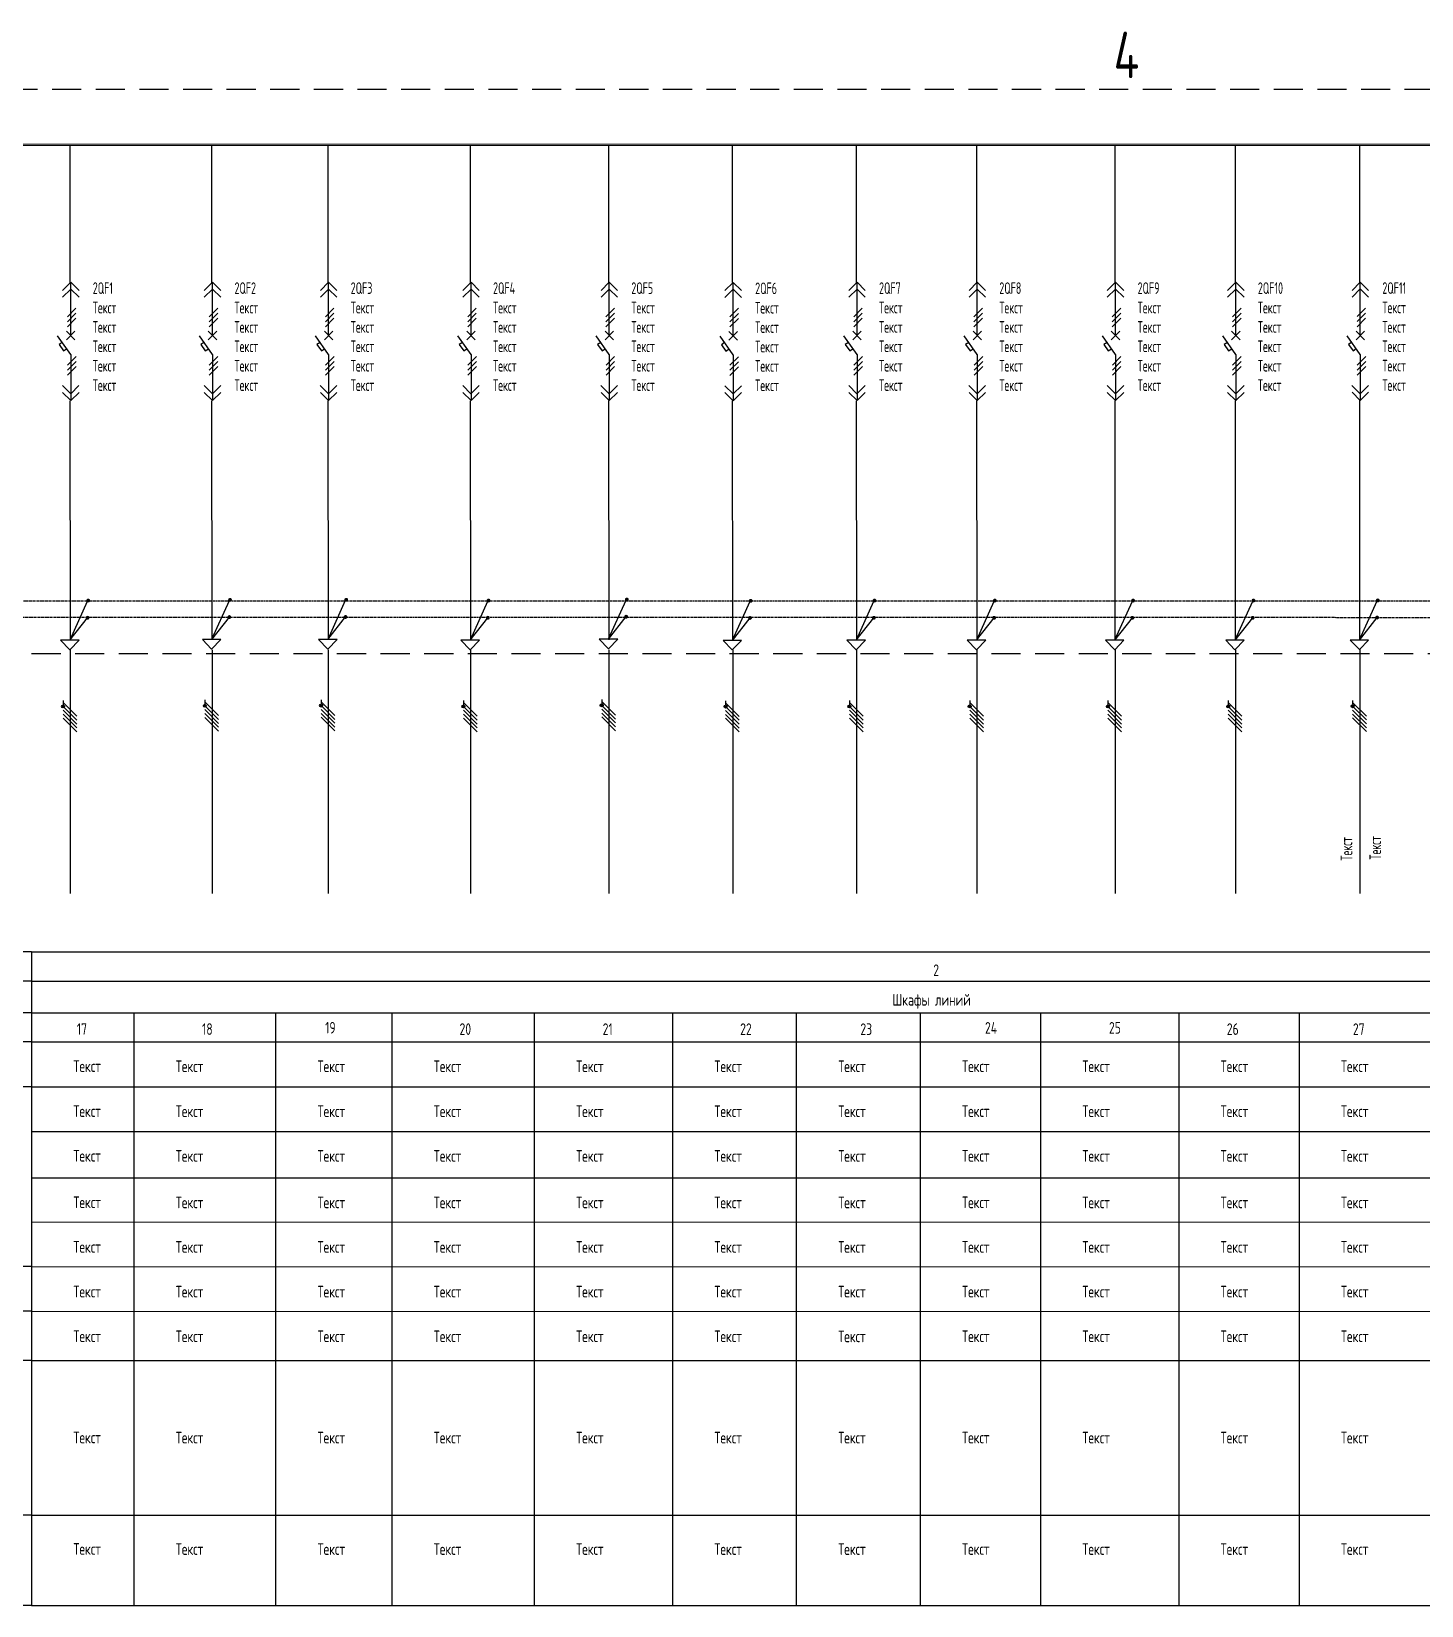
# Model space of a CAD drawing. Header units: millimetres. Extents: x 2216 to 3706, y -1382 to -179.
# Drawn here: x 2990.8 to 3349.3, y -1381.5 to -975.8 of the extents above; entities that cross this region are included whole.
import ezdxf
from ezdxf.enums import TextEntityAlignment as Align

# ---------------------------------------------------------------- set-up
doc = ezdxf.new("R2010")
doc.units = ezdxf.units.MM
doc.linetypes.add('HIDDEN', pattern=[0.375, 0.25, -0.125])
for name, color, linetype in [('15-EQUIPMENT', 2, 'Continuous'), ('15-TEXT-RU', 1, 'Continuous'), ('15-РИС', 1, 'Continuous'), ('15_Eqwip', 2, 'Continuous'), ('15ELE-TABL', 2, 'Continuous'), ('15ELE-TRACE', 7, 'Continuous'), ('TEXT', 1, 'Continuous')]:
    doc.layers.add(name, color=color, linetype=linetype)
doc.styles.add('ROMANS70', font='romans.shx', dxfattribs={"width": 0.7})

# ---------------------------------------------------------------- blocks, each defined once
blk = doc.blocks.new('A$C3F351234')
at = {"layer": '15ELE-TRACE'}
h = blk.add_hatch(color=7, dxfattribs=at)
edge = h.paths.add_edge_path()
edge.add_arc((0.5, 0.5), 0.5, 0, 360)

msp = doc.modelspace()

# ---------------------------------------------------------------- hatches: boundary and pattern name
for points in [[(2999.36, -1149.76, 1), (2998.61, -1149.76, 1)], [(3035.91, -1149.58, 1), (3035.16, -1149.58, 1)], [(3065.87, -1149.55, 1), (3065.12, -1149.55, 1)], [(3102.58, -1149.76, 1), (3101.83, -1149.76, 1)], [(3138.23, -1149.48, 1), (3137.48, -1149.48, 1)], [(3170.17, -1149.81, 1), (3169.42, -1149.81, 1)], [(3202.11, -1149.76, 1), (3201.36, -1149.76, 1)], [(3233.12, -1149.76, 1), (3232.37, -1149.76, 1)], [(3268.78, -1149.76, 1), (3268.03, -1149.76, 1)], [(3299.79, -1149.76, 1), (3299.04, -1149.76, 1)], [(3331.87, -1149.72, 1), (3331.12, -1149.72, 1)]]:
    msp.add_hatch(color=3).paths.add_polyline_path(points)

# ---------------------------------------------------------------- linework, layer by layer
at = {"color": 1}
for p, q in [((3002.3, -1047.08), (3000.1, -1049.29)), ((3002.3, -1048.38), (3000.1, -1050.59)), ((3002.3, -1049.68), (3000.1, -1051.89)), ((3038.86, -1047.08), (3036.65, -1049.29)), ((3038.86, -1048.38), (3036.65, -1050.59)), ((3038.86, -1049.68), (3036.65, -1051.89)), ((3068.81, -1047.09), (3066.61, -1049.29)), ((3068.81, -1048.39), (3066.61, -1050.59)), ((3068.81, -1049.68), (3066.61, -1051.89)), ((3105.53, -1047.08), (3103.32, -1049.29)), ((3105.53, -1048.38), (3103.32, -1050.59)), ((3105.53, -1049.68), (3103.32, -1051.89)), ((3141.18, -1047.09), (3138.97, -1049.29)), ((3141.18, -1048.39), (3138.97, -1050.59)), ((3141.18, -1049.68), (3138.97, -1051.89)), ((3173.11, -1047.13), (3170.91, -1049.34)), ((3173.11, -1048.43), (3170.91, -1050.64)), ((3173.11, -1049.73), (3170.91, -1051.94)), ((3205.05, -1047.09), (3202.85, -1049.29)), ((3205.05, -1048.39), (3202.85, -1050.59)), ((3205.05, -1049.68), (3202.85, -1051.89)), ((3236.07, -1047.09), (3233.86, -1049.29)), ((3236.07, -1048.39), (3233.86, -1050.59)), ((3236.07, -1049.68), (3233.86, -1051.89)), ((3271.72, -1047.08), (3269.52, -1049.29)), ((3271.72, -1048.38), (3269.52, -1050.59)), ((3271.72, -1049.68), (3269.52, -1051.89)), ((3302.74, -1047.09), (3300.53, -1049.29)), ((3302.74, -1048.38), (3300.53, -1050.59)), ((3302.74, -1049.68), (3300.53, -1051.89)), ((3334.83, -1047.07), (3332.63, -1049.27)), ((3334.83, -1048.36), (3332.63, -1050.57)), ((3334.83, -1049.66), (3332.63, -1051.87)), ((3002.33, -1059.56), (3000.12, -1061.76)), ((3002.33, -1059.56), (3000.12, -1061.76)), ((3002.33, -1060.86), (3000.12, -1063.06)), ((3002.33, -1060.86), (3000.12, -1063.06)), ((3002.33, -1062.15), (3000.12, -1064.36)), ((3002.33, -1062.15), (3000.12, -1064.36)), ((3038.88, -1059.56), (3036.68, -1061.76)), ((3038.88, -1059.56), (3036.68, -1061.76)), ((3038.88, -1060.86), (3036.68, -1063.06)), ((3038.88, -1060.86), (3036.68, -1063.06)), ((3038.88, -1062.15), (3036.68, -1064.36)), ((3038.88, -1062.15), (3036.68, -1064.36)), ((3068.84, -1059.56), (3066.64, -1061.77)), ((3068.84, -1059.56), (3066.64, -1061.77)), ((3068.84, -1060.86), (3066.64, -1063.06)), ((3068.84, -1060.86), (3066.64, -1063.06)), ((3068.84, -1062.16), (3066.64, -1064.36)), ((3068.84, -1062.16), (3066.64, -1064.36)), ((3105.55, -1059.56), (3103.35, -1061.76)), ((3105.55, -1059.56), (3103.35, -1061.76)), ((3105.55, -1060.86), (3103.35, -1063.06)), ((3105.55, -1060.86), (3103.35, -1063.06)), ((3105.55, -1062.15), (3103.35, -1064.36)), ((3105.55, -1062.15), (3103.35, -1064.36)), ((3141.2, -1059.56), (3139, -1061.77)), ((3141.2, -1059.56), (3139, -1061.77)), ((3141.2, -1060.86), (3139, -1063.07)), ((3141.2, -1060.86), (3139, -1063.07)), ((3141.2, -1062.16), (3139, -1064.36)), ((3141.2, -1062.16), (3139, -1064.36)), ((3173.14, -1059.61), (3170.94, -1061.81)), ((3173.14, -1059.61), (3170.94, -1061.81)), ((3173.14, -1060.91), (3170.94, -1063.11)), ((3173.14, -1060.91), (3170.94, -1063.11)), ((3173.14, -1062.2), (3170.94, -1064.41)), ((3173.14, -1062.2), (3170.94, -1064.41)), ((3205.08, -1059.56), (3202.87, -1061.77)), ((3205.08, -1059.56), (3202.87, -1061.77)), ((3205.08, -1060.86), (3202.87, -1063.07)), ((3205.08, -1060.86), (3202.87, -1063.07)), ((3205.08, -1062.16), (3202.87, -1064.36)), ((3205.08, -1062.16), (3202.87, -1064.36)), ((3236.1, -1059.56), (3233.89, -1061.77)), ((3236.1, -1059.56), (3233.89, -1061.77)), ((3236.1, -1060.86), (3233.89, -1063.07)), ((3236.1, -1060.86), (3233.89, -1063.07)), ((3236.1, -1062.16), (3233.89, -1064.36)), ((3236.1, -1062.16), (3233.89, -1064.36)), ((3271.75, -1059.56), (3269.54, -1061.76)), ((3271.75, -1059.56), (3269.54, -1061.76)), ((3271.75, -1060.86), (3269.54, -1063.06)), ((3271.75, -1060.86), (3269.54, -1063.06)), ((3271.75, -1062.15), (3269.54, -1064.36)), ((3271.75, -1062.15), (3269.54, -1064.36)), ((3302.76, -1059.56), (3300.56, -1061.77)), ((3302.76, -1059.56), (3300.56, -1061.77)), ((3302.76, -1060.86), (3300.56, -1063.06)), ((3302.76, -1060.86), (3300.56, -1063.06)), ((3302.76, -1062.16), (3300.56, -1064.36)), ((3302.76, -1062.16), (3300.56, -1064.36)), ((3334.86, -1059.54), (3332.65, -1061.75)), ((3334.86, -1059.54), (3332.65, -1061.75)), ((3334.86, -1060.84), (3332.65, -1063.04)), ((3334.86, -1060.84), (3332.65, -1063.04)), ((3334.86, -1062.14), (3332.65, -1064.34)), ((3334.86, -1062.14), (3332.65, -1064.34))]:
    msp.add_line(p, q, dxfattribs=at)
for p, q in [((3000.83, -1135.14), (3000.83, -1197.96)), ((3037.38, -1135.14), (3037.38, -1197.97)), ((3067.34, -1135.14), (3067.34, -1197.97)), ((3104.05, -1135.14), (3104.05, -1197.97)), ((3139.7, -1135.14), (3139.7, -1197.97)), ((3171.64, -1135.19), (3171.64, -1198.01)), ((3203.58, -1135.14), (3203.58, -1197.97)), ((3234.6, -1135.14), (3234.6, -1197.97)), ((3270.25, -1135.14), (3270.25, -1197.97)), ((3301.26, -1135.14), (3301.26, -1197.97))]:
    msp.add_line(p, q)
at = {"color": 3, "ltscale": 100}
for p, q in [((2998.98, -1148.26), (2998.98, -1149.26)), ((3035.54, -1148.08), (3035.54, -1149.08)), ((3065.5, -1148.05), (3065.5, -1149.05)), ((3102.21, -1148.26), (3102.21, -1149.26)), ((3137.86, -1147.98), (3137.86, -1148.98)), ((3201.73, -1148.26), (3201.73, -1149.26)), ((3232.75, -1148.26), (3232.75, -1149.26)), ((3268.4, -1148.26), (3268.4, -1149.26)), ((3299.42, -1148.26), (3299.42, -1149.26)), ((3331.49, -1148.22), (3331.49, -1149.22)), ((3002.52, -1152.29), (2998.98, -1148.76)), ((3002.52, -1153.29), (2998.98, -1149.76)), ((3002.52, -1154.29), (2998.98, -1150.76)), ((3002.52, -1155.29), (2998.98, -1151.76)), ((3039.07, -1152.12), (3035.54, -1148.58)), ((3039.07, -1153.12), (3035.54, -1149.58)), ((3039.07, -1154.12), (3035.54, -1150.58)), ((3039.07, -1155.12), (3035.54, -1151.58)), ((3069.03, -1152.09), (3065.5, -1148.55)), ((3069.03, -1153.09), (3065.5, -1149.55)), ((3069.03, -1154.09), (3065.5, -1150.55)), ((3069.03, -1155.09), (3065.5, -1151.55)), ((3105.74, -1152.3), (3102.21, -1148.76)), ((3105.74, -1153.3), (3102.21, -1149.76)), ((3105.74, -1154.3), (3102.21, -1150.76)), ((3105.74, -1155.3), (3102.21, -1151.76)), ((3141.39, -1152.02), (3137.86, -1148.48)), ((3141.39, -1153.02), (3137.86, -1149.48)), ((3141.39, -1154.02), (3137.86, -1150.48)), ((3141.39, -1155.02), (3137.86, -1151.48)), ((3169.8, -1148.31), (3169.8, -1149.31)), ((3173.33, -1152.34), (3169.8, -1148.81)), ((3173.33, -1153.34), (3169.8, -1149.81)), ((3173.33, -1154.34), (3169.8, -1150.81)), ((3173.33, -1155.34), (3169.8, -1151.81)), ((3205.27, -1152.3), (3201.73, -1148.76)), ((3205.27, -1153.3), (3201.73, -1149.76)), ((3205.27, -1154.3), (3201.73, -1150.76)), ((3205.27, -1155.3), (3201.73, -1151.76)), ((3236.28, -1152.3), (3232.75, -1148.76)), ((3236.28, -1153.3), (3232.75, -1149.76)), ((3236.28, -1154.3), (3232.75, -1150.76)), ((3236.28, -1155.3), (3232.75, -1151.76)), ((3271.94, -1152.3), (3268.4, -1148.76)), ((3271.94, -1153.3), (3268.4, -1149.76)), ((3271.94, -1154.3), (3268.4, -1150.76)), ((3271.94, -1155.3), (3268.4, -1151.76)), ((3302.95, -1152.3), (3299.42, -1148.76)), ((3302.95, -1153.3), (3299.42, -1149.76)), ((3302.95, -1154.3), (3299.42, -1150.76)), ((3302.95, -1155.3), (3299.42, -1151.76)), ((3335.03, -1152.25), (3331.49, -1148.72)), ((3335.03, -1153.25), (3331.49, -1149.72)), ((3335.03, -1154.25), (3331.49, -1150.72)), ((3335.03, -1155.25), (3331.49, -1151.72)), ((3002.52, -1156.29), (2998.98, -1152.76)), ((3039.07, -1156.12), (3035.54, -1152.58)), ((3069.03, -1156.09), (3065.5, -1152.55)), ((3105.74, -1156.3), (3102.21, -1152.76)), ((3141.39, -1156.02), (3137.86, -1152.48)), ((3173.33, -1156.34), (3169.8, -1152.81)), ((3205.27, -1156.3), (3201.73, -1152.76)), ((3236.28, -1156.3), (3232.75, -1152.76)), ((3271.94, -1156.3), (3268.4, -1152.76)), ((3302.95, -1156.3), (3299.42, -1152.76)), ((3335.03, -1156.25), (3331.49, -1152.72))]:
    msp.add_line(p, q, dxfattribs=at)
at = {"color": 3}
for centre in [(2998.98, -1149.76), (3035.54, -1149.58), (3065.5, -1149.55), (3102.21, -1149.76), (3137.86, -1149.48), (3169.8, -1149.81), (3201.73, -1149.76), (3232.75, -1149.76), (3268.4, -1149.76), (3299.42, -1149.76), (3331.49, -1149.72)]:
    msp.add_circle(centre, 0.375, dxfattribs=at)
at = {"layer": '15-EQUIPMENT'}
for p, q in [((3000.95, -1054.13), (3000.95, -1040.42)), ((3037.5, -1054.13), (3037.5, -1040.42)), ((3067.46, -1054.14), (3067.46, -1040.43)), ((3104.17, -1054.13), (3104.17, -1040.42)), ((3139.82, -1054.14), (3139.82, -1040.43)), ((3171.76, -1054.18), (3171.76, -1040.47)), ((3203.7, -1054.14), (3203.7, -1040.43)), ((3234.72, -1054.14), (3234.72, -1040.43)), ((3270.37, -1054.13), (3270.37, -1040.42)), ((3301.38, -1054.14), (3301.38, -1040.43)), ((3333.48, -1054.12), (3333.48, -1040.41)), ((3000.95, -1053.41), (3000.95, -1046.41)), ((3037.5, -1053.41), (3037.5, -1046.41)), ((3067.46, -1053.41), (3067.46, -1046.41)), ((3104.17, -1053.41), (3104.17, -1046.41)), ((3139.82, -1053.41), (3139.82, -1046.41)), ((3171.76, -1053.46), (3171.76, -1046.46)), ((3203.7, -1053.41), (3203.7, -1046.41)), ((3234.72, -1053.41), (3234.72, -1046.41)), ((3270.37, -1053.41), (3270.37, -1046.41)), ((3301.38, -1053.41), (3301.38, -1046.41)), ((3333.48, -1053.39), (3333.48, -1046.39)), ((3000.95, -1059.05), (2997.57, -1054.23)), ((2999.85, -1055.26), (3002.05, -1053.06)), ((2999.85, -1053.06), (3002.05, -1055.26)), ((3037.5, -1059.05), (3034.13, -1054.23)), ((3036.4, -1055.26), (3038.61, -1053.06)), ((3036.4, -1053.06), (3038.61, -1055.26)), ((3067.46, -1059.05), (3064.09, -1054.23)), ((3066.36, -1055.27), (3068.56, -1053.06)), ((3066.36, -1053.06), (3068.56, -1055.27)), ((3104.17, -1059.05), (3100.8, -1054.23)), ((3103.07, -1055.26), (3105.28, -1053.06)), ((3103.07, -1053.06), (3105.28, -1055.26)), ((3139.82, -1059.05), (3136.45, -1054.23)), ((3138.72, -1055.27), (3140.93, -1053.06)), ((3138.72, -1053.06), (3140.93, -1055.27)), ((3171.76, -1059.1), (3168.39, -1054.28)), ((3170.66, -1055.31), (3172.86, -1053.11)), ((3170.66, -1053.11), (3172.86, -1055.31)), ((3203.7, -1059.05), (3200.32, -1054.23)), ((3202.6, -1055.27), (3204.8, -1053.06)), ((3202.6, -1053.06), (3204.8, -1055.27)), ((3234.72, -1059.05), (3231.34, -1054.23)), ((3233.61, -1055.27), (3235.82, -1053.06)), ((3233.61, -1053.06), (3235.82, -1055.27)), ((3270.37, -1059.05), (3266.99, -1054.23)), ((3269.27, -1055.26), (3271.47, -1053.06)), ((3269.27, -1053.06), (3271.47, -1055.26)), ((3301.38, -1059.05), (3298.01, -1054.23)), ((3300.28, -1055.27), (3302.49, -1053.06)), ((3300.28, -1053.06), (3302.49, -1055.27)), ((3333.48, -1059.03), (3330.11, -1054.21)), ((3332.38, -1055.25), (3334.58, -1053.04)), ((3332.38, -1053.04), (3334.58, -1055.25)), ((3000.95, -1059.05), (3000.95, -1070.91)), ((3037.5, -1059.05), (3037.5, -1070.91)), ((3067.46, -1059.05), (3067.46, -1070.92)), ((3104.17, -1059.05), (3104.17, -1070.91)), ((3139.82, -1059.05), (3139.82, -1070.92)), ((3171.76, -1059.1), (3171.76, -1070.97)), ((3203.7, -1059.05), (3203.7, -1070.92)), ((3234.72, -1059.05), (3234.72, -1070.92)), ((3270.37, -1059.05), (3270.37, -1070.91)), ((3301.38, -1059.05), (3301.38, -1070.92)), ((3333.48, -1059.03), (3333.48, -1070.9))]:
    msp.add_line(p, q, dxfattribs=at)
for points in [[(2998.75, -1055.91), (2997.93, -1056.48), (2999.08, -1058.12), (2999.9, -1057.55)], [(3035.3, -1055.91), (3034.49, -1056.48), (3035.63, -1058.12), (3036.45, -1057.55)], [(3065.26, -1055.91), (3064.44, -1056.49), (3065.59, -1058.12), (3066.41, -1057.55)], [(3101.97, -1055.91), (3101.15, -1056.48), (3102.3, -1058.12), (3103.12, -1057.55)], [(3137.63, -1055.91), (3136.81, -1056.49), (3137.95, -1058.12), (3138.77, -1057.55)], [(3169.56, -1055.96), (3168.74, -1056.53), (3169.89, -1058.17), (3170.71, -1057.6)], [(3201.5, -1055.91), (3200.68, -1056.49), (3201.83, -1058.13), (3202.65, -1057.55)], [(3232.52, -1055.91), (3231.7, -1056.49), (3232.85, -1058.13), (3233.66, -1057.55)], [(3268.17, -1055.91), (3267.35, -1056.48), (3268.5, -1058.12), (3269.32, -1057.55)], [(3299.19, -1055.91), (3298.37, -1056.49), (3299.51, -1058.12), (3300.33, -1057.55)], [(3331.28, -1055.89), (3330.46, -1056.47), (3331.61, -1058.1), (3332.43, -1057.53)]]:
    msp.add_lwpolyline(points, dxfattribs=at)
at = {"layer": '15-РИС', "color": 2}
for p, q in [((3000.95, -1040.41), (2998.81, -1042.52)), ((3000.95, -1042.17), (2998.81, -1044.27)), ((3000.95, -1040.41), (3003.09, -1042.52)), ((3000.95, -1042.17), (3003.09, -1044.27)), ((3037.5, -1040.41), (3035.37, -1042.52)), ((3037.5, -1042.17), (3035.37, -1044.27)), ((3037.5, -1040.41), (3039.64, -1042.52)), ((3037.5, -1042.17), (3039.64, -1044.27)), ((3067.46, -1040.41), (3065.33, -1042.52)), ((3067.46, -1042.17), (3065.33, -1044.28)), ((3067.46, -1040.41), (3069.6, -1042.52)), ((3067.46, -1042.17), (3069.6, -1044.28)), ((3104.17, -1040.41), (3102.04, -1042.52)), ((3104.17, -1042.17), (3102.04, -1044.27)), ((3104.17, -1040.41), (3106.31, -1042.52)), ((3104.17, -1042.17), (3106.31, -1044.27)), ((3139.82, -1040.41), (3137.69, -1042.52)), ((3139.82, -1042.17), (3137.69, -1044.28)), ((3139.82, -1040.41), (3141.96, -1042.52)), ((3139.82, -1042.17), (3141.96, -1044.28)), ((3171.76, -1040.46), (3169.63, -1042.57)), ((3171.76, -1042.22), (3169.63, -1044.32)), ((3171.76, -1040.46), (3173.9, -1042.57)), ((3171.76, -1042.22), (3173.9, -1044.32)), ((3203.7, -1040.41), (3201.56, -1042.52)), ((3203.7, -1042.17), (3201.56, -1044.28)), ((3203.7, -1040.41), (3205.83, -1042.52)), ((3203.7, -1042.17), (3205.83, -1044.28)), ((3234.72, -1040.41), (3232.58, -1042.52)), ((3234.72, -1042.17), (3232.58, -1044.28)), ((3234.72, -1040.41), (3236.85, -1042.52)), ((3234.72, -1042.17), (3236.85, -1044.28)), ((3270.37, -1040.41), (3268.23, -1042.52)), ((3270.37, -1042.17), (3268.23, -1044.27)), ((3270.37, -1040.41), (3272.5, -1042.52)), ((3270.37, -1042.17), (3272.5, -1044.27)), ((3301.38, -1040.41), (3299.25, -1042.52)), ((3301.38, -1042.17), (3299.25, -1044.28)), ((3301.38, -1040.41), (3303.52, -1042.52)), ((3301.38, -1042.17), (3303.52, -1044.28)), ((3333.48, -1040.39), (3331.34, -1042.5)), ((3333.48, -1042.15), (3331.34, -1044.26)), ((3333.48, -1040.39), (3335.62, -1042.5)), ((3333.48, -1042.15), (3335.62, -1044.26)), ((3000.94, -1069.16), (2998.8, -1067.05)), ((3000.94, -1069.16), (3003.07, -1067.05)), ((3037.49, -1069.16), (3035.35, -1067.05)), ((3037.49, -1069.16), (3039.62, -1067.05)), ((3067.45, -1069.16), (3065.31, -1067.05)), ((3067.45, -1069.16), (3069.58, -1067.05)), ((3104.16, -1069.16), (3102.02, -1067.05)), ((3104.16, -1069.16), (3106.29, -1067.05)), ((3139.81, -1069.16), (3137.67, -1067.05)), ((3139.81, -1069.16), (3141.95, -1067.05)), ((3171.75, -1069.21), (3169.61, -1067.1)), ((3171.75, -1069.21), (3173.88, -1067.1)), ((3203.68, -1069.16), (3201.55, -1067.05)), ((3203.68, -1069.16), (3205.82, -1067.05)), ((3234.7, -1069.16), (3232.57, -1067.05)), ((3234.7, -1069.16), (3236.84, -1067.05)), ((3270.35, -1069.16), (3268.22, -1067.05)), ((3270.35, -1069.16), (3272.49, -1067.05)), ((3301.37, -1069.16), (3299.23, -1067.05)), ((3301.37, -1069.16), (3303.51, -1067.05)), ((3333.47, -1069.14), (3331.33, -1067.03)), ((3333.47, -1069.14), (3335.6, -1067.03)), ((3000.95, -1070.91), (2998.81, -1068.81)), ((3000.95, -1070.91), (3003.09, -1068.81)), ((3037.5, -1070.91), (3035.37, -1068.81)), ((3037.5, -1070.91), (3039.64, -1068.81)), ((3067.46, -1070.92), (3065.33, -1068.81)), ((3067.46, -1070.92), (3069.6, -1068.81)), ((3104.17, -1070.91), (3102.04, -1068.81)), ((3104.17, -1070.91), (3106.31, -1068.81)), ((3139.82, -1070.92), (3137.69, -1068.81)), ((3139.82, -1070.92), (3141.96, -1068.81)), ((3171.76, -1070.97), (3169.63, -1068.86)), ((3171.76, -1070.97), (3173.9, -1068.86)), ((3203.7, -1070.92), (3201.56, -1068.81)), ((3203.7, -1070.92), (3205.83, -1068.81)), ((3234.72, -1070.92), (3232.58, -1068.81)), ((3234.72, -1070.92), (3236.85, -1068.81)), ((3270.37, -1070.91), (3268.23, -1068.81)), ((3270.37, -1070.91), (3272.5, -1068.81)), ((3301.38, -1070.92), (3299.25, -1068.81)), ((3301.38, -1070.92), (3303.52, -1068.81)), ((3333.48, -1070.9), (3331.34, -1068.79)), ((3333.48, -1070.9), (3335.62, -1068.79))]:
    msp.add_line(p, q, dxfattribs=at)
at = {"layer": '15_Eqwip'}
for p, q in [((3000.79, -1132.61), (3005.3, -1122.6)), ((3037.34, -1132.44), (3041.85, -1122.43)), ((3067.3, -1132.41), (3071.81, -1122.4)), ((3104.01, -1132.62), (3108.52, -1122.61)), ((3139.66, -1132.34), (3144.17, -1122.33)), ((3171.6, -1132.66), (3176.11, -1122.65)), ((3203.54, -1132.62), (3208.05, -1122.61)), ((3234.56, -1132.62), (3239.07, -1122.61)), ((3270.21, -1132.62), (3274.72, -1122.61)), ((3301.23, -1132.62), (3305.73, -1122.61)), ((3333.3, -1132.58), (3337.81, -1122.56))]:
    msp.add_line(p, q, dxfattribs=at)
at = {"layer": '15ELE-TABL', "color": 2}
for p, q in [((2990.84, -1213.03), (2215.7, -1213.03)), ((2990.84, -1213.03), (3705.91, -1213.03)), ((2990.84, -1213.03), (2990.84, -1381.5)), ((2990.84, -1220.6), (2215.61, -1220.6)), ((2990.84, -1220.6), (3705.91, -1220.6)), ((2990.82, -1224.49), (2990.84, -1381.5)), ((2990.84, -1224.36), (2990.84, -1330.57)), ((2990.84, -1224.49), (2990.84, -1381.5)), ((2990.84, -1224.53), (2990.84, -1363.73)), ((2990.84, -1228.76), (2215.6, -1228.79)), ((2990.84, -1228.76), (3705.91, -1228.79)), ((2990.84, -1228.77), (2990.84, -1352.21)), ((2990.84, -1228.77), (2990.84, -1352.21)), ((2990.84, -1228.77), (2990.84, -1352.21)), ((2990.84, -1228.77), (2990.84, -1352.21)), ((2990.84, -1228.77), (2990.84, -1352.21)), ((2990.84, -1228.77), (2990.84, -1352.21)), ((2990.84, -1228.77), (2990.84, -1352.21)), ((3017.24, -1228.77), (3017.24, -1352.22)), ((3017.24, -1228.77), (3017.24, -1352.21)), ((3017.24, -1228.77), (3017.24, -1381.5)), ((3053.79, -1228.78), (3053.79, -1381.5)), ((3083.75, -1228.78), (3083.75, -1381.5)), ((3083.75, -1228.78), (3083.75, -1352.23)), ((3083.75, -1228.78), (3083.75, -1352.23)), ((3083.75, -1228.78), (3083.75, -1381.5)), ((3083.75, -1228.78), (3083.75, -1352.22)), ((3083.75, -1228.78), (3083.75, -1352.23)), ((3120.46, -1228.78), (3120.46, -1381.5)), ((3156.11, -1228.79), (3156.11, -1352.23)), ((3156.11, -1228.79), (3156.11, -1352.23)), ((3156.11, -1228.79), (3156.11, -1381.5)), ((3188.05, -1228.79), (3188.05, -1352.23)), ((3188.05, -1228.79), (3188.05, -1352.23)), ((3188.05, -1228.79), (3188.05, -1381.5)), ((3219.99, -1228.77), (3219.99, -1381.51)), ((3251.01, -1228.79), (3251, -1381.51)), ((3286.66, -1228.79), (3286.66, -1381.51)), ((3286.66, -1228.79), (3286.66, -1381.51)), ((3286.66, -1228.79), (3286.66, -1352.23)), ((3317.67, -1228.78), (3317.67, -1381.51)), ((2990.84, -1236.21), (2215.6, -1236.21)), ((2990.84, -1236.21), (3705.91, -1236.21)), ((2990.84, -1247.8), (2215.6, -1247.8)), ((2990.84, -1247.8), (3705.91, -1247.8)), ((2990.84, -1259.32), (3705.91, -1259.32)), ((2990.84, -1271.31), (3705.91, -1271.31)), ((2990.84, -1282.62), (3705.91, -1282.83)), ((2990.84, -1294.14), (2215.6, -1294.35)), ((2990.83, -1294.14), (3705.91, -1294.35)), ((2990.83, -1305.66), (2215.6, -1305.87)), ((2990.83, -1305.66), (3705.91, -1305.87)), ((2990.84, -1318.33), (2215.59, -1318.33)), ((2990.84, -1318.33), (3705.91, -1318.33)), ((2990.84, -1358.26), (2215.55, -1358.26)), ((2990.84, -1358.26), (3705.91, -1358.26)), ((2990.84, -1381.5), (2215.55, -1381.53)), ((2990.84, -1381.5), (3705.91, -1381.53))]:
    msp.add_line(p, q, dxfattribs=at)
at = {"layer": '15ELE-TRACE', "color": 2, "linetype": 'HIDDEN', "ltscale": 30}
for p, q in [((2276.16, -990.63), (3639.21, -990.63)), ((3617.11, -1136.2), (2951.53, -1136.21))]:
    msp.add_line(p, q, dxfattribs=at)
at = {"layer": '15ELE-TRACE', "color": 7}
for p, q in [((3561.29, -1004.83), (2964.78, -1004.91)), ((3561.06, -1005.26), (2964.78, -1005.2)), ((3000.73, -1005.23), (3000.73, -1040.45)), ((3037.29, -1005.23), (3037.29, -1040.45)), ((3067.24, -1005.23), (3067.24, -1040.45)), ((3103.95, -1005.23), (3103.95, -1040.45)), ((3139.61, -1005.23), (3139.61, -1040.45)), ((3171.54, -1005.28), (3171.54, -1040.5)), ((3203.48, -1005.23), (3203.48, -1040.46)), ((3234.5, -1005.23), (3234.5, -1040.46)), ((3270.15, -1005.23), (3270.15, -1040.46)), ((3301.17, -1005.23), (3301.17, -1040.45)), ((3333.24, -1005.19), (3333.24, -1040.41)), ((3000.73, -1070.94), (3000.79, -1132.61)), ((3037.29, -1070.94), (3037.34, -1132.62)), ((3067.24, -1070.94), (3067.3, -1132.62)), ((3103.95, -1070.94), (3104.01, -1132.62)), ((3139.61, -1070.94), (3139.67, -1132.62)), ((3171.54, -1070.99), (3171.6, -1132.66)), ((3203.48, -1070.94), (3203.54, -1132.62)), ((3234.5, -1070.94), (3234.56, -1132.62)), ((3270.15, -1070.94), (3270.21, -1132.62)), ((3301.17, -1070.94), (3301.23, -1132.62)), ((3333.24, -1070.9), (3333.3, -1132.58)), ((3000.75, -1132.69), (3005.29, -1126.9)), ((3037.3, -1132.51), (3041.85, -1126.72)), ((3067.26, -1132.49), (3071.81, -1126.69)), ((3103.97, -1132.69), (3108.52, -1126.9)), ((3139.62, -1132.42), (3144.17, -1126.62)), ((3171.56, -1132.74), (3176.11, -1126.95)), ((3203.49, -1132.7), (3208.04, -1126.9)), ((3234.51, -1132.7), (3239.06, -1126.9)), ((3270.16, -1132.7), (3274.71, -1126.9)), ((3301.18, -1132.69), (3305.73, -1126.9)), ((3333.26, -1132.65), (3337.8, -1126.86)), ((3003.12, -1132.69), (2998.34, -1132.69)), ((3000.73, -1135.16), (2998.34, -1132.69)), ((3000.73, -1135.16), (3003.12, -1132.69)), ((3039.67, -1132.51), (3034.89, -1132.51)), ((3037.28, -1134.98), (3034.89, -1132.51)), ((3037.28, -1134.98), (3039.67, -1132.51)), ((3069.63, -1132.48), (3064.85, -1132.48)), ((3067.24, -1134.96), (3064.85, -1132.48)), ((3067.24, -1134.96), (3069.63, -1132.48)), ((3106.34, -1132.69), (3101.56, -1132.69)), ((3103.95, -1135.16), (3101.56, -1132.69)), ((3103.95, -1135.16), (3106.34, -1132.69)), ((3141.99, -1132.41), (3137.21, -1132.41)), ((3139.6, -1134.89), (3137.21, -1132.41)), ((3139.6, -1134.89), (3141.99, -1132.41)), ((3173.93, -1132.74), (3169.15, -1132.74)), ((3171.54, -1135.21), (3169.15, -1132.74)), ((3171.54, -1135.21), (3173.93, -1132.74)), ((3203.48, -1135.16), (3201.08, -1132.69)), ((3205.87, -1132.69), (3201.09, -1132.69)), ((3203.48, -1135.16), (3205.87, -1132.69)), ((3236.88, -1132.69), (3232.1, -1132.69)), ((3234.5, -1135.16), (3232.1, -1132.69)), ((3234.5, -1135.16), (3236.88, -1132.69)), ((3270.15, -1135.16), (3267.75, -1132.69)), ((3272.53, -1132.69), (3267.76, -1132.69)), ((3270.15, -1135.16), (3272.54, -1132.69)), ((3303.55, -1132.69), (3298.77, -1132.69)), ((3301.16, -1135.16), (3298.77, -1132.69)), ((3301.16, -1135.16), (3303.55, -1132.69)), ((3335.63, -1132.65), (3330.85, -1132.65)), ((3333.24, -1135.12), (3330.85, -1132.65)), ((3333.24, -1135.12), (3335.63, -1132.65)), ((3333.36, -1135.12), (3333.36, -1197.95))]:
    msp.add_line(p, q, dxfattribs=at)
at = {"layer": '15ELE-TRACE', "color": 2, "linetype": 'HIDDEN'}
for p, q in [((3561.79, -1122.64), (2962.31, -1122.58)), ((3614.09, -1126.9), (2964.11, -1126.85))]:
    msp.add_line(p, q, dxfattribs=at)

# ---------------------------------------------------------------- block references
at = {"layer": '15ELE-TRACE', "color": 7}
for p in [(3004.97, -1122.97), (3041.53, -1122.8), (3071.49, -1122.77), (3108.2, -1122.98), (3143.85, -1122.7), (3175.79, -1123.02), (3207.72, -1122.98), (3238.74, -1122.98), (3274.39, -1122.98), (3305.41, -1122.98), (3337.48, -1122.93), (3004.79, -1127.4), (3041.35, -1127.22), (3071.31, -1127.2), (3108.02, -1127.4), (3143.67, -1127.13), (3175.61, -1127.45), (3207.54, -1127.41), (3238.56, -1127.41), (3274.21, -1127.41), (3305.23, -1127.4), (3337.3, -1127.36)]:
    msp.add_blockref('A$C3F351234', p, dxfattribs=at)

# ---------------------------------------------------------------- texts
at = {"layer": '15-TEXT-RU', "style": 'ROMANS70', "width": 0.6}
for p in [(3331.41, -1186.46), (3338.83, -1186.2)]:
    msp.add_text('Текст', height=3, rotation=90, dxfattribs=at).set_placement(p, align=Align.CENTER)
at = {"layer": '15-TEXT-RU', "color": 1, "style": 'ROMANS70', "width": 0.7}
for s, p in [('2', (3224.1, -1219.27)), (' Шкафы линий ', (3222.94, -1226.89)), ('Текст', (3005.2, -1243.99)), ('Текст', (3031.6, -1244.02)), ('Текст', (3068.16, -1244.02)), ('Текст', (3098.12, -1244.02)), ('Текст', (3134.83, -1244.02)), ('Текст', (3170.48, -1244.03)), ('Текст', (3202.42, -1244.03)), ('Текст', (3234.35, -1244)), ('Текст', (3265.37, -1244.02)), ('Текст', (3301.02, -1244.02)), ('Текст', (3332.04, -1244.01)), ('Текст', (3005.2, -1255.58)), ('Текст', (3031.6, -1255.61)), ('Текст', (3068.16, -1255.61)), ('Текст', (3098.12, -1255.61)), ('Текст', (3134.83, -1255.61)), ('Текст', (3170.48, -1255.62)), ('Текст', (3202.42, -1255.62)), ('Текст', (3234.35, -1255.59)), ('Текст', (3265.37, -1255.61)), ('Текст', (3301.02, -1255.61)), ('Текст', (3332.04, -1255.6)), ('Текст', (3005.2, -1267.1)), ('Текст', (3031.6, -1267.13)), ('Текст', (3068.16, -1267.13)), ('Текст', (3098.12, -1267.13)), ('Текст', (3134.83, -1267.13)), ('Текст', (3170.48, -1267.14)), ('Текст', (3202.42, -1267.14)), ('Текст', (3234.35, -1267.11)), ('Текст', (3265.37, -1267.13)), ('Текст', (3301.02, -1267.13)), ('Текст', (3332.04, -1267.12)), ('Текст', (3005.2, -1279.09)), ('Текст', (3031.6, -1279.12)), ('Текст', (3068.16, -1279.12)), ('Текст', (3098.12, -1279.12)), ('Текст', (3134.83, -1279.12)), ('Текст', (3170.48, -1279.13)), ('Текст', (3202.42, -1279.13)), ('Текст', (3234.35, -1279.1)), ('Текст', (3265.37, -1279.12)), ('Текст', (3301.02, -1279.12)), ('Текст', (3332.04, -1279.11)), ('Текст', (3005.2, -1290.57)), ('Текст', (3031.6, -1290.6)), ('Текст', (3068.16, -1290.59)), ('Текст', (3098.12, -1290.6)), ('Текст', (3134.83, -1290.59)), ('Текст', (3170.48, -1290.6)), ('Текст', (3202.41, -1290.6)), ('Текст', (3234.35, -1290.58)), ('Текст', (3265.37, -1290.59)), ('Текст', (3301.02, -1290.59)), ('Текст', (3332.04, -1290.58)), ('Текст', (3005.2, -1302.09)), ('Текст', (3031.6, -1302.12)), ('Текст', (3068.16, -1302.11)), ('Текст', (3098.12, -1302.12)), ('Текст', (3134.83, -1302.11)), ('Текст', (3170.48, -1302.12)), ('Текст', (3202.41, -1302.12)), ('Текст', (3234.35, -1302.1)), ('Текст', (3265.37, -1302.11)), ('Текст', (3301.02, -1302.11)), ('Текст', (3332.04, -1302.1)), ('Текст', (3005.2, -1313.61)), ('Текст', (3031.6, -1313.64)), ('Текст', (3068.16, -1313.63)), ('Текст', (3098.12, -1313.64)), ('Текст', (3134.83, -1313.63)), ('Текст', (3170.48, -1313.64)), ('Текст', (3202.41, -1313.65)), ('Текст', (3234.35, -1313.62)), ('Текст', (3265.37, -1313.63)), ('Текст', (3301.02, -1313.64)), ('Текст', (3332.04, -1313.62)), ('Текст', (3005.2, -1339.71)), ('Текст', (3031.6, -1339.74)), ('Текст', (3068.16, -1339.74)), ('Текст', (3098.12, -1339.74)), ('Текст', (3134.83, -1339.74)), ('Текст', (3170.48, -1339.75)), ('Текст', (3202.41, -1339.75)), ('Текст', (3234.35, -1339.72)), ('Текст', (3265.37, -1339.74)), ('Текст', (3301.02, -1339.74)), ('Текст', (3332.04, -1339.73)), ('Текст', (3005.2, -1368.45)), ('Текст', (3031.6, -1368.48)), ('Текст', (3068.16, -1368.48)), ('Текст', (3098.12, -1368.48)), ('Текст', (3134.83, -1368.48)), ('Текст', (3170.48, -1368.49)), ('Текст', (3202.41, -1368.49)), ('Текст', (3234.35, -1368.47)), ('Текст', (3265.37, -1368.48)), ('Текст', (3301.02, -1368.48)), ('Текст', (3332.04, -1368.47))]:
    msp.add_text(s, height=3, dxfattribs=at).set_placement(p, align=Align.CENTER)
for s, p in [('17', (3003.84, -1232.93)), ('18', (3036.19, -1232.93)), ('19', (3067.91, -1232.59)), ('20', (3102.7, -1232.94)), ('21', (3139.41, -1232.95)), ('22', (3175.06, -1232.95)), ('23', (3206.08, -1232.95)), ('24', (3238.27, -1232.61)), ('25', (3270.21, -1232.61)), ('26', (3300.59, -1232.94)), ('27', (3333.08, -1232.95))]:
    msp.add_text(s, height=3, dxfattribs=at).set_placement(p, align=Align.MIDDLE)
at = {"layer": '15-TEXT-RU', "color": 1, "char_height": 3, "width": 22.2346, "attachment_point": 6, "style": 'ROMANS70'}
for s, insert in [('\\pql;{\\W0.6;2QF1\\PТекст\\PТекст\\PТекст\\PТекст\\PТекст}', (3028.87, -1054.43)), ('\\pql;{\\W0.6;2QF2\\PТекст\\PТекст\\PТекст\\PТекст\\PТекст}', (3065.42, -1054.43)), ('\\pql;{\\W0.6;2QF3\\PТекст\\PТекст\\PТекст\\PТекст\\PТекст}', (3095.38, -1054.43)), ('\\pql;{\\W0.6;2QF4\\PТекст\\PТекст\\PТекст\\PТекст\\PТекст}', (3132.09, -1054.43)), ('\\pql;{\\W0.6;2QF5\\PТекст\\PТекст\\PТекст\\PТекст\\PТекст}', (3167.74, -1054.43)), ('\\pql;{\\W0.6;2QF6\\PТекст\\PТекст\\PТекст\\PТекст\\PТекст}', (3199.68, -1054.48)), ('\\pql;{\\W0.6;2QF7\\PТекст\\PТекст\\PТекст\\PТекст\\PТекст}', (3231.62, -1054.43)), ('\\pql;{\\W0.6;2QF8\\PТекст\\PТекст\\PТекст\\PТекст\\PТекст}', (3262.63, -1054.43)), ('\\pql;{\\W0.6;2QF9\\PТекст\\PТекст\\PТекст\\PТекст\\PТекст}', (3298.29, -1054.43)), ('\\pql;{\\W0.6;2QF10\\PТекст\\PТекст\\PТекст\\PТекст\\PТекст}', (3329.3, -1054.43)), ('\\pql;{\\W0.6;2QF11\\PТекст\\PТекст\\PТекст\\PТекст\\PТекст}', (3361.4, -1054.41))]:
    msp.add_mtext(s, dxfattribs=dict(at, insert=insert))
at = {"layer": 'TEXT', "color": 6, "insert": (3273.17, -975.81), "char_height": 12, "width": 31.6307, "attachment_point": 2, "style": 'ROMANS70'}
msp.add_mtext('4', dxfattribs=at)

doc.saveas('drawing.dxf')
